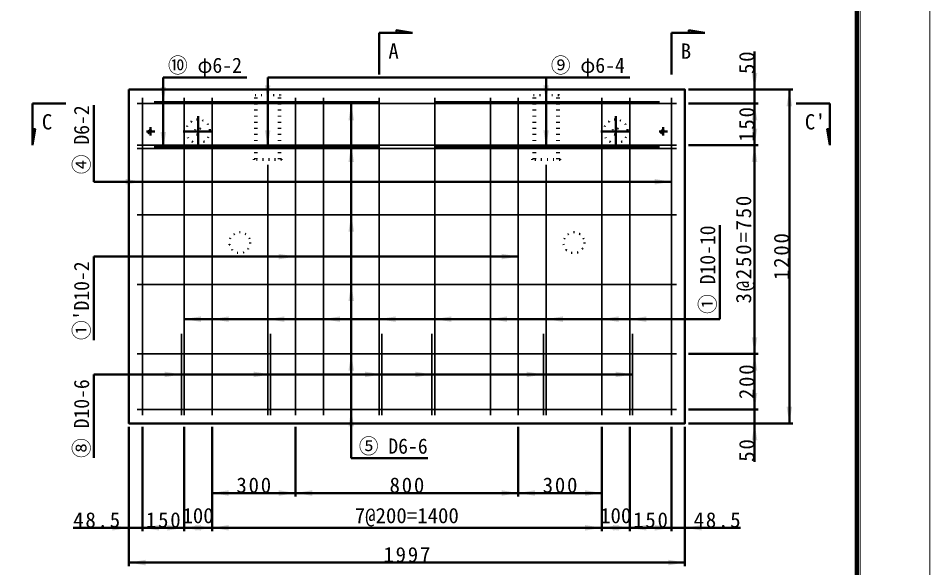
# Model space of a CAD drawing. Units: millimetres, scale not verified, with parts at other scales. Extents: x -2102 to 2102, y -1485 to 1485.
# Drawn here: x 793 to 2102, y -650 to 141 of the extents above; entities that cross this region are included whole.
import ezdxf
from ezdxf.enums import TextEntityAlignment as Align

# ---------------------------------------------------------------- set-up
doc = ezdxf.new("R2010")
doc.units = ezdxf.units.MM
doc.header["$LTSCALE"] = 5
doc.linetypes.add('DOTTED', pattern=[1.75, 0.25, -1.5])
doc.linetypes.add('LONG_DASHED_DOTTED', pattern=[15.25, 12, -1.5, 0.25, -1.5])
doc.layers.add('0-0_V-nasSTD', color=7, linetype='Continuous', lineweight=50)
doc.styles.add('ＭＳ ゴシック', font='')
doc.styles.get('ＭＳ ゴシック').set_extended_font_data('MS Gothic')

msp = doc.modelspace()

# ---------------------------------------------------------------- linework, layer by layer
at = {"layer": '0-0_V-nasSTD'}
for p, q in [((1311.395, 59.488), (1311.395, 119.488)), ((1336.395, 119.488), (1311.395, 119.488)), ((1336.395, 119.488), (1359.435, 119.488)), ((1731.395, 59.488), (1731.395, 119.488)), ((1756.395, 119.488), (1731.395, 119.488)), ((1756.395, 119.488), (1779.435, 119.488)), ((1850.795, 37.888), (1850.795, 92.888)), ((1001.395, 55.488), (1001.395, -46.912)), ((1001.395, 55.488), (1121.395, 55.488)), ((1151.395, 55.488), (1151.395, -44.512)), ((1151.395, 55.488), (1671.395, 55.488)), ((1551.395, 55.488), (1551.395, -44.512)), ((1755.795, 37.888), (1905.795, 37.888)), ((1850.795, 37.888), (1850.795, 17.888)), ((1900.795, 37.888), (1900.795, -442.112)), ((813.547, -19.072), (813.547, 17.888)), ((861.587, 17.888), (813.547, 17.888)), ((901.395, -94.512), (901.395, 15.488)), ((1271.395, -492.112), (1271.395, 17.888)), ((1755.795, 17.888), (1855.795, 17.888)), ((1850.795, 17.888), (1850.795, -42.112)), ((1910.795, 17.888), (1958.835, 17.888)), ((1958.835, -19.072), (1958.835, 17.888)), ((813.547, -19.072), (813.547, -42.112)), ((1958.835, -19.072), (1958.835, -42.112)), ((1755.795, -42.112), (1855.795, -42.112)), ((1850.795, -42.112), (1850.795, -342.112)), ((1731.395, -94.512), (901.395, -94.512)), ((1800.795, -292.112), (1800.795, -157.112)), ((1511.395, -202.112), (901.395, -202.112)), ((901.395, -322.112), (901.395, -202.112)), ((1800.795, -292.112), (1031.395, -292.112)), ((1755.795, -342.112), (1855.795, -342.112)), ((1850.795, -342.112), (1850.795, -422.112)), ((1675.395, -371.597), (901.395, -371.597)), ((901.395, -491.597), (901.395, -371.597)), ((1755.795, -422.112), (1855.795, -422.112)), ((1850.795, -442.112), (1850.795, -422.112)), ((1755.795, -442.112), (1905.795, -442.112)), ((1850.795, -442.112), (1850.795, -497.112)), ((951.995, -447.112), (951.995, -647.112)), ((971.395, -447.112), (971.395, -597.112)), ((1031.395, -447.112), (1031.395, -597.112)), ((1071.395, -447.112), (1071.395, -597.112)), ((1191.395, -447.112), (1191.395, -547.112)), ((1511.395, -447.112), (1511.395, -547.112)), ((1631.395, -447.112), (1631.395, -597.112)), ((1671.395, -447.112), (1671.395, -597.112)), ((1731.395, -447.112), (1731.395, -597.112)), ((1750.795, -447.112), (1750.795, -647.112)), ((1271.395, -492.112), (1381.395, -492.112)), ((1191.395, -542.112), (1071.395, -542.112)), ((1511.395, -542.112), (1191.395, -542.112)), ((1631.395, -542.112), (1511.395, -542.112)), ((871.995, -592.112), (951.995, -592.112)), ((1031.395, -592.112), (1071.395, -592.112)), ((1071.395, -592.112), (1631.395, -592.112)), ((1671.395, -592.112), (1631.395, -592.112)), ((1830.795, -592.112), (1750.795, -592.112)), ((951.995, -642.112), (1750.795, -642.112))]:
    msp.add_line(p, q, dxfattribs=at)
at = {"layer": '0-0_V-nasSTD', "linetype": 'DOTTED'}
for p, q in [((1130.395, 37.888), (1133.395, 29.888)), ((1133.395, -62.112), (1133.395, 29.888)), ((1169.395, 29.888), (1133.395, 29.888)), ((1135.395, -62.112), (1135.395, 29.888)), ((1167.395, -62.112), (1167.395, 29.888)), ((1169.395, 29.888), (1172.395, 37.888)), ((1169.395, -62.112), (1169.395, 29.888)), ((1530.395, 37.888), (1533.395, 29.888)), ((1533.395, -62.112), (1533.395, 29.888)), ((1569.395, 29.888), (1533.395, 29.888)), ((1535.395, -62.112), (1535.395, 29.888)), ((1567.395, -62.112), (1567.395, 29.888)), ((1569.395, 29.888), (1572.395, 37.888)), ((1569.395, -62.112), (1569.395, 29.888)), ((1171.395, -62.112), (1131.395, -62.112)), ((1131.395, -62.912), (1131.395, -62.112)), ((1171.395, -62.912), (1131.395, -62.912)), ((1171.395, -62.912), (1171.395, -62.112)), ((1571.395, -62.112), (1531.395, -62.112)), ((1531.395, -62.912), (1531.395, -62.112)), ((1571.395, -62.912), (1531.395, -62.912)), ((1571.395, -62.912), (1571.395, -62.112))]:
    msp.add_line(p, q, dxfattribs=at)
at = {"layer": '0-0_V-nasSTD', "lineweight": 35}
for p, q in [((963.995, 17.888), (1738.795, 17.888)), ((971.395, 25.888), (971.395, -430.112)), ((988.395, 20.288), (1311.395, 20.288)), ((1031.395, 25.888), (1031.395, -430.112)), ((1071.395, 25.888), (1071.395, -430.112)), ((1191.395, 25.888), (1191.395, -430.112)), ((1231.395, 25.888), (1231.395, -430.112)), ((1311.395, 25.888), (1311.395, -430.112)), ((1391.395, 25.888), (1391.395, -430.112)), ((1714.395, 20.288), (1391.395, 20.288)), ((1471.395, 25.888), (1471.395, -430.112)), ((1511.395, 25.888), (1511.395, -430.112)), ((1631.395, 25.888), (1631.395, -430.112)), ((1671.395, 25.888), (1671.395, -430.112)), ((1731.395, 25.888), (1731.395, -430.112)), ((963.995, -42.112), (1738.795, -42.112)), ((963.995, -46.912), (1738.795, -46.912)), ((988.395, -44.512), (1311.395, -44.512)), ((1714.395, -44.512), (1391.395, -44.512)), ((1151.395, -70.112), (1151.395, -430.112)), ((1551.395, -70.112), (1551.395, -430.112)), ((963.995, -142.112), (1738.795, -142.112)), ((963.995, -242.112), (1738.795, -242.112)), ((1027.395, -313.083), (1027.395, -430.112)), ((1155.395, -313.083), (1155.395, -430.112)), ((1315.395, -313.083), (1315.395, -430.112)), ((1387.395, -313.083), (1387.395, -430.112)), ((1547.395, -313.083), (1547.395, -430.112)), ((1675.395, -313.083), (1675.395, -430.112)), ((963.995, -342.112), (1738.795, -342.112)), ((963.995, -422.112), (1738.795, -422.112))]:
    msp.add_line(p, q, dxfattribs=at)
at = {"layer": '0-0_V-nasSTD', "linetype": 'LONG_DASHED_DOTTED'}
for p, q in [((1051.395, -0.312), (1051.395, -42.712)), ((1651.395, -0.312), (1651.395, -42.712)), ((977.195, -22.112), (989.195, -22.112)), ((983.195, -28.112), (983.195, -16.112)), ((1030.195, -22.112), (1072.595, -22.112)), ((1630.195, -22.112), (1672.595, -22.112)), ((1713.595, -22.112), (1725.595, -22.112)), ((1719.595, -28.112), (1719.595, -16.112))]:
    msp.add_line(p, q, dxfattribs=at)
at = {"layer": '0-0_V-nasSTD', "lineweight": 18}
for points in [[(-2102.5, -1485), (-2102.5, 1485), (2102.5, 1485), (2102.5, -1485)], [(-2002.5, -1385), (-2002.5, 1385), (2002.5, 1385), (2002.5, -1385)]]:
    msp.add_lwpolyline(points, close=True, dxfattribs=at)
at = {"layer": '0-0_V-nasSTD', "lineweight": 100}
msp.add_lwpolyline([(1997.5, -1380), (1997.5, 1380), (-1997.5, 1380)], dxfattribs=at)
at = {"layer": '0-0_V-nasSTD'}
for points in [[(1336.395, 119.488), (1336.395, 123.328), (1359.435, 119.488)], [(1756.395, 119.488), (1756.395, 123.328), (1779.435, 119.488)], [(813.547, -19.072), (817.387, -19.072), (813.547, -42.112)], [(1958.835, -19.072), (1954.995, -19.072), (1958.835, -42.112)], [(951.995, -592.112), (971.395, -592.112), (1031.395, -592.112)], [(1750.795, -592.112), (1731.395, -592.112), (1671.395, -592.112)]]:
    msp.add_lwpolyline(points, dxfattribs=at)
msp.add_lwpolyline([(951.995, 37.888), (951.995, -442.112), (1750.795, -442.112), (1750.795, 37.888)], close=True, dxfattribs=at)
at = {"layer": '0-0_V-nasSTD', "linetype": 'DOTTED'}
for centre, radius in [((1051.395, -22.112), 17.2), ((1651.395, -22.112), 17.2), ((983.195, -22.112), 3.8), ((983.195, -22.112), 2.4), ((983.195, -22.112), 2), ((1051.395, -22.112), 5), ((1651.395, -22.112), 5), ((1719.595, -22.112), 3.8), ((1719.595, -22.112), 2.4), ((1719.595, -22.112), 2), ((1111.395, -182.112), 15), ((1591.395, -182.112), 15)]:
    msp.add_circle(centre, radius, dxfattribs=at)
at = {"layer": '0-0_V-nasSTD'}
for points in [[(1846.795, 61.888), (1850.795, 37.888), (1850.795, 61.888)], [(1850.795, 37.888), (1850.795, 61.888), (1854.795, 61.888)], [(997.395, 41.888), (1001.395, 17.888), (1001.395, 41.888)], [(1001.395, 17.888), (1001.395, 41.888), (1005.395, 41.888)], [(1147.395, 44.288), (1151.395, 20.288), (1151.395, 44.288)], [(1151.395, 20.288), (1151.395, 44.288), (1155.395, 44.288)], [(1547.395, 44.288), (1551.395, 20.288), (1551.395, 44.288)], [(1551.395, 20.288), (1551.395, 44.288), (1555.395, 44.288)], [(1896.795, 13.888), (1900.795, 13.888), (1900.795, 37.888)], [(1900.795, 13.888), (1900.795, 37.888), (1904.795, 13.888)], [(1267.395, -6.112), (1271.395, -6.112), (1271.395, 17.888)], [(1271.395, -6.112), (1271.395, 17.888), (1275.395, -6.112)], [(1846.795, -6.112), (1850.795, -6.112), (1850.795, 17.888)], [(1850.795, -6.112), (1850.795, 17.888), (1854.795, -6.112)], [(997.395, -22.912), (1001.395, -46.912), (1001.395, -22.912)], [(1001.395, -46.912), (1001.395, -22.912), (1005.395, -22.912)], [(1147.395, -20.512), (1151.395, -44.512), (1151.395, -20.512)], [(1151.395, -44.512), (1151.395, -20.512), (1155.395, -20.512)], [(1547.395, -20.512), (1551.395, -44.512), (1551.395, -20.512)], [(1551.395, -44.512), (1551.395, -20.512), (1555.395, -20.512)], [(1846.795, -18.112), (1850.795, -42.112), (1850.795, -18.112)], [(1850.795, -42.112), (1850.795, -18.112), (1854.795, -18.112)], [(1267.395, -66.112), (1271.395, -66.112), (1271.395, -42.112)], [(1271.395, -66.112), (1271.395, -42.112), (1275.395, -66.112)], [(1846.795, -66.112), (1850.795, -66.112), (1850.795, -42.112)], [(1850.795, -66.112), (1850.795, -42.112), (1854.795, -66.112)], [(947.395, -94.512), (947.395, -90.512), (971.395, -94.512)], [(1707.395, -94.512), (1707.395, -90.512), (1731.395, -94.512)], [(947.395, -98.512), (947.395, -94.512), (971.395, -94.512)], [(1707.395, -98.512), (1707.395, -94.512), (1731.395, -94.512)], [(1267.395, -166.112), (1271.395, -166.112), (1271.395, -142.112)], [(1271.395, -166.112), (1271.395, -142.112), (1275.395, -166.112)], [(1167.395, -202.112), (1167.395, -198.112), (1191.395, -202.112)], [(1167.395, -206.112), (1167.395, -202.112), (1191.395, -202.112)], [(1487.395, -202.112), (1487.395, -198.112), (1511.395, -202.112)], [(1487.395, -206.112), (1487.395, -202.112), (1511.395, -202.112)], [(1267.395, -266.112), (1271.395, -266.112), (1271.395, -242.112)], [(1271.395, -266.112), (1271.395, -242.112), (1275.395, -266.112)], [(1031.395, -292.112), (1055.395, -292.112), (1055.395, -288.112)], [(1031.395, -292.112), (1055.395, -296.112), (1055.395, -292.112)], [(1071.395, -292.112), (1095.395, -292.112), (1095.395, -288.112)], [(1071.395, -292.112), (1095.395, -296.112), (1095.395, -292.112)], [(1151.395, -292.112), (1175.395, -292.112), (1175.395, -288.112)], [(1151.395, -292.112), (1175.395, -296.112), (1175.395, -292.112)], [(1231.395, -292.112), (1255.395, -292.112), (1255.395, -288.112)], [(1231.395, -292.112), (1255.395, -296.112), (1255.395, -292.112)], [(1311.395, -292.112), (1335.395, -292.112), (1335.395, -288.112)], [(1311.395, -292.112), (1335.395, -296.112), (1335.395, -292.112)], [(1391.395, -292.112), (1415.395, -292.112), (1415.395, -288.112)], [(1391.395, -292.112), (1415.395, -296.112), (1415.395, -292.112)], [(1471.395, -292.112), (1495.395, -292.112), (1495.395, -288.112)], [(1471.395, -292.112), (1495.395, -296.112), (1495.395, -292.112)], [(1551.395, -292.112), (1575.395, -292.112), (1575.395, -288.112)], [(1551.395, -292.112), (1575.395, -296.112), (1575.395, -292.112)], [(1631.395, -292.112), (1655.395, -292.112), (1655.395, -288.112)], [(1631.395, -292.112), (1655.395, -296.112), (1655.395, -292.112)], [(1671.395, -292.112), (1695.395, -292.112), (1695.395, -288.112)], [(1671.395, -292.112), (1695.395, -296.112), (1695.395, -292.112)], [(1846.795, -318.112), (1850.795, -342.112), (1850.795, -318.112)], [(1850.795, -342.112), (1850.795, -318.112), (1854.795, -318.112)], [(1267.395, -366.112), (1271.395, -366.112), (1271.395, -342.112)], [(1271.395, -366.112), (1271.395, -342.112), (1275.395, -366.112)], [(1846.795, -366.112), (1850.795, -366.112), (1850.795, -342.112)], [(1850.795, -366.112), (1850.795, -342.112), (1854.795, -366.112)], [(1003.395, -371.597), (1003.395, -367.597), (1027.395, -371.597)], [(1003.395, -375.597), (1003.395, -371.597), (1027.395, -371.597)], [(1131.395, -371.597), (1131.395, -367.597), (1155.395, -371.597)], [(1131.395, -375.597), (1131.395, -371.597), (1155.395, -371.597)], [(1291.395, -371.597), (1291.395, -367.597), (1315.395, -371.597)], [(1291.395, -375.597), (1291.395, -371.597), (1315.395, -371.597)], [(1363.395, -371.597), (1363.395, -367.597), (1387.395, -371.597)], [(1363.395, -375.597), (1363.395, -371.597), (1387.395, -371.597)], [(1523.395, -371.597), (1523.395, -367.597), (1547.395, -371.597)], [(1523.395, -375.597), (1523.395, -371.597), (1547.395, -371.597)], [(1651.395, -371.597), (1651.395, -367.597), (1675.395, -371.597)], [(1651.395, -375.597), (1651.395, -371.597), (1675.395, -371.597)], [(1846.795, -398.112), (1850.795, -422.112), (1850.795, -398.112)], [(1850.795, -422.112), (1850.795, -398.112), (1854.795, -398.112)], [(1896.795, -418.112), (1900.795, -442.112), (1900.795, -418.112)], [(1900.795, -442.112), (1900.795, -418.112), (1904.795, -418.112)], [(1267.395, -446.112), (1271.395, -446.112), (1271.395, -422.112)], [(1271.395, -446.112), (1271.395, -422.112), (1275.395, -446.112)], [(1846.795, -466.112), (1850.795, -466.112), (1850.795, -442.112)], [(1850.795, -466.112), (1850.795, -442.112), (1854.795, -466.112)], [(1071.395, -542.112), (1095.395, -542.112), (1095.395, -538.112)], [(1071.395, -542.112), (1095.395, -546.112), (1095.395, -542.112)], [(1167.395, -542.112), (1167.395, -538.112), (1191.395, -542.112)], [(1167.395, -546.112), (1167.395, -542.112), (1191.395, -542.112)], [(1191.395, -542.112), (1215.395, -542.112), (1215.395, -538.112)], [(1191.395, -542.112), (1215.395, -546.112), (1215.395, -542.112)], [(1487.395, -542.112), (1487.395, -538.112), (1511.395, -542.112)], [(1487.395, -546.112), (1487.395, -542.112), (1511.395, -542.112)], [(1511.395, -542.112), (1535.395, -542.112), (1535.395, -538.112)], [(1511.395, -542.112), (1535.395, -546.112), (1535.395, -542.112)], [(1607.395, -542.112), (1607.395, -538.112), (1631.395, -542.112)], [(1607.395, -546.112), (1607.395, -542.112), (1631.395, -542.112)], [(927.995, -592.112), (927.995, -588.112), (951.995, -592.112)], [(971.395, -592.112), (995.395, -592.112), (995.395, -588.112)], [(1007.395, -592.112), (1007.395, -588.112), (1031.395, -592.112)], [(1031.395, -592.112), (1055.395, -592.112), (1055.395, -588.112)], [(1047.395, -592.112), (1047.395, -588.112), (1071.395, -592.112)], [(1071.395, -592.112), (1095.395, -592.112), (1095.395, -588.112)], [(1607.395, -592.112), (1607.395, -588.112), (1631.395, -592.112)], [(1631.395, -592.112), (1655.395, -592.112), (1655.395, -588.112)], [(1647.395, -592.112), (1647.395, -588.112), (1671.395, -592.112)], [(1671.395, -592.112), (1695.395, -592.112), (1695.395, -588.112)], [(1707.395, -592.112), (1707.395, -588.112), (1731.395, -592.112)], [(1750.795, -592.112), (1774.795, -592.112), (1774.795, -588.112)], [(927.995, -596.112), (927.995, -592.112), (951.995, -592.112)], [(971.395, -592.112), (995.395, -596.112), (995.395, -592.112)], [(1007.395, -596.112), (1007.395, -592.112), (1031.395, -592.112)], [(1031.395, -592.112), (1055.395, -596.112), (1055.395, -592.112)], [(1047.395, -596.112), (1047.395, -592.112), (1071.395, -592.112)], [(1071.395, -592.112), (1095.395, -596.112), (1095.395, -592.112)], [(1607.395, -596.112), (1607.395, -592.112), (1631.395, -592.112)], [(1631.395, -592.112), (1655.395, -596.112), (1655.395, -592.112)], [(1647.395, -596.112), (1647.395, -592.112), (1671.395, -592.112)], [(1671.395, -592.112), (1695.395, -596.112), (1695.395, -592.112)], [(1707.395, -596.112), (1707.395, -592.112), (1731.395, -592.112)], [(1750.795, -592.112), (1774.795, -596.112), (1774.795, -592.112)], [(951.995, -642.112), (975.995, -642.112), (975.995, -638.112)], [(1726.795, -642.112), (1726.795, -638.112), (1750.795, -642.112)], [(951.995, -642.112), (975.995, -646.112), (975.995, -642.112)], [(1726.795, -646.112), (1726.795, -642.112), (1750.795, -642.112)]]:
    msp.add_solid(points, dxfattribs=at)

# ---------------------------------------------------------------- texts
at = {"layer": '0-0_V-nasSTD', "style": 'ＭＳ ゴシック'}
for s, p in [('A', (1324.761, 75.663)), ('B', (1744.761, 75.663)), ('C', (826.913, -25.937)), ("C'", (1922.97, -25.937)), ('100', (1028.895, -592.112)), ('7@200=1400', (1276.395, -592.112)), ('100', (1628.895, -592.112))]:
    msp.add_text(s, height=21.99, dxfattribs=at).set_placement(p, align=Align.BOTTOM_LEFT)
at = {"layer": '0-0_V-nasSTD', "style": 'ＭＳ ゴシック', "width": 0.95}
for s, p in [('⑩ φ6-2', (1008.125, 55.488)), ('⑨ φ6-4', (1558.125, 55.488)), ('⑤ D6-6', (1282.284, -492.112))]:
    msp.add_text(s, height=21.85, dxfattribs=at).set_placement(p, align=Align.BOTTOM_LEFT)
for s, p in [('④ D6-2', (901.395, -83.624)), ('① D10-10', (1800.795, -284.541)), ("①'D10-2", (901.395, -322.112)), ('⑧ D10-6', (901.395, -491.597))]:
    msp.add_text(s, height=21.85, rotation=90, dxfattribs=at).set_placement(p, align=Align.BOTTOM_LEFT)
at = {"layer": '0-0_V-nasSTD', "char_height": 21.99, "attachment_point": 7, "rotation": 90, "style": 'ＭＳ ゴシック'}
for s, insert in [('\\T1.17;50', (1850.795, 60.388)), ('\\T1.17;150', (1850.795, -37.112)), ('\\T1.17;3@250=750', (1850.795, -269.612)), ('\\T1.17;1200', (1900.795, -235.862)), ('\\T1.17;200', (1850.795, -407.112)), ('\\T1.17;50', (1850.795, -497.112))]:
    msp.add_mtext(s, dxfattribs=dict(at, insert=insert))
at = {"layer": '0-0_V-nasSTD', "char_height": 21.99, "attachment_point": 7, "style": 'ＭＳ ゴシック'}
for s, insert in [('\\T1.17;300', (1106.395, -542.112)), ('\\T1.17;800', (1326.395, -542.112)), ('\\T1.17;300', (1546.395, -542.112)), ('\\T1.17;48.5', (871.995, -592.112)), ('\\T1.17;150', (976.395, -592.112)), ('\\T1.17;150', (1676.395, -592.112)), ('\\T1.17;48.5', (1763.295, -592.112)), ('\\T1.17;1997', (1317.645, -642.112))]:
    msp.add_mtext(s, dxfattribs=dict(at, insert=insert))

doc.saveas('drawing.dxf')
